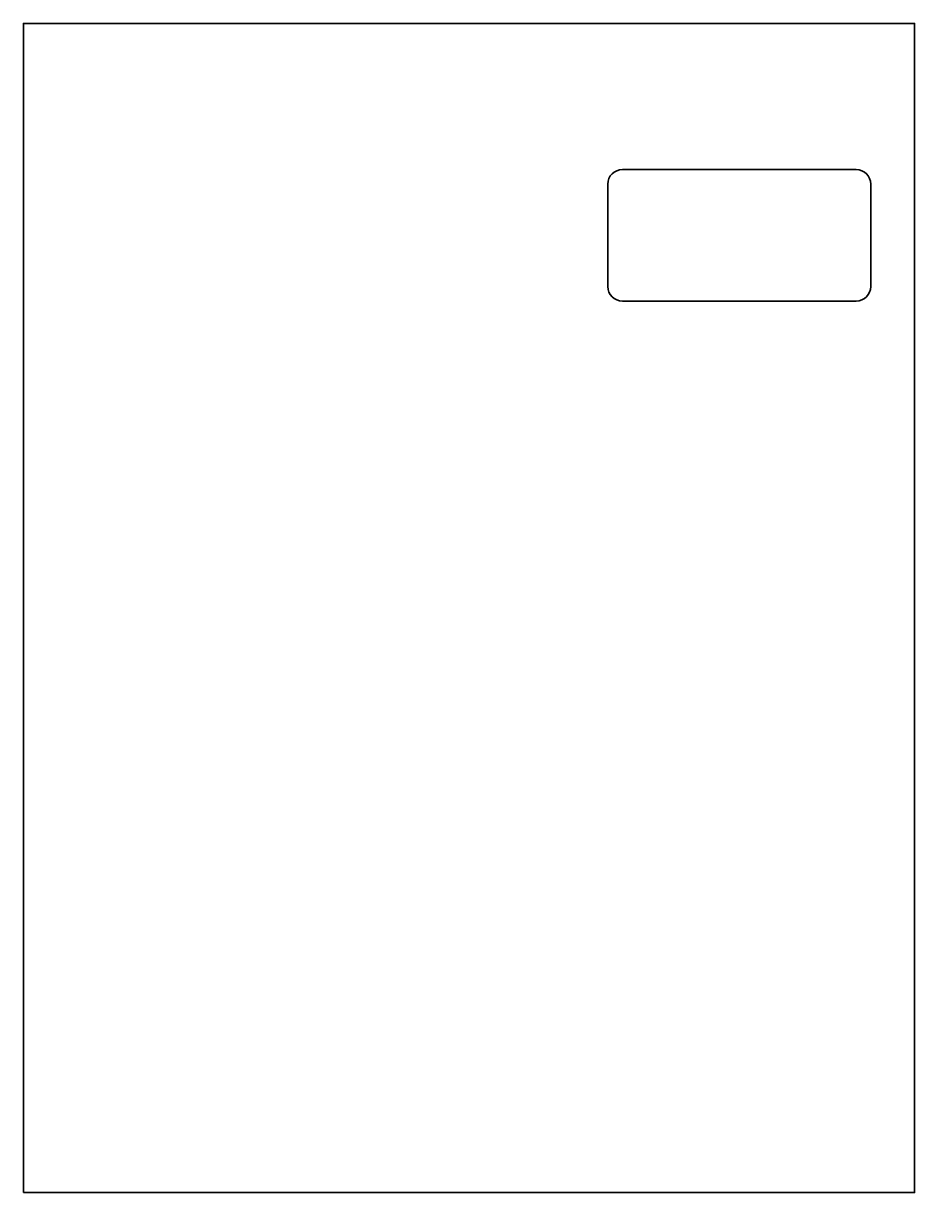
# Model space of a CAD drawing. Header units: inches. Extents: x 65 to 675, y -87 to 713.
import ezdxf

# ---------------------------------------------------------------- set-up
doc = ezdxf.new("R2010")
doc.units = ezdxf.units.IN
doc.header["$MEASUREMENT"] = 0
doc.layers.add('Default', color=7, linetype='Continuous')

msp = doc.modelspace()

# ---------------------------------------------------------------- linework, layer by layer
at = {"layer": 'Default', "color": 1, "lineweight": 35, "true_color": 0xf20303}
msp.add_lwpolyline([(64.85, -86.76), (674.85, -86.76), (674.85, 713.24), (64.85, 713.24), (64.85, -86.76)], dxfattribs=at)
msp.add_open_spline([(464.85, 533.24), (464.85, 556.58), (464.85, 579.91), (464.85, 603.24), (464.85, 608.77), (469.32, 613.24), (474.85, 613.24), (528.18, 613.24), (581.51, 613.24), (634.85, 613.24), (640.37, 613.24), (644.85, 608.77), (644.85, 603.24), (644.85, 579.91), (644.85, 556.58), (644.85, 533.24), (644.85, 527.72), (640.37, 523.24), (634.85, 523.24), (581.51, 523.24), (528.18, 523.24), (474.85, 523.24), (469.32, 523.24), (464.85, 527.72), (464.85, 533.24)], degree=3, knots=[0, 0, 0, 0, 1, 1, 1, 2, 2, 2, 3, 3, 3, 4, 4, 4, 5, 5, 5, 6, 6, 6, 7, 7, 7, 8, 8, 8, 8], dxfattribs=at)

doc.saveas('drawing.dxf')
